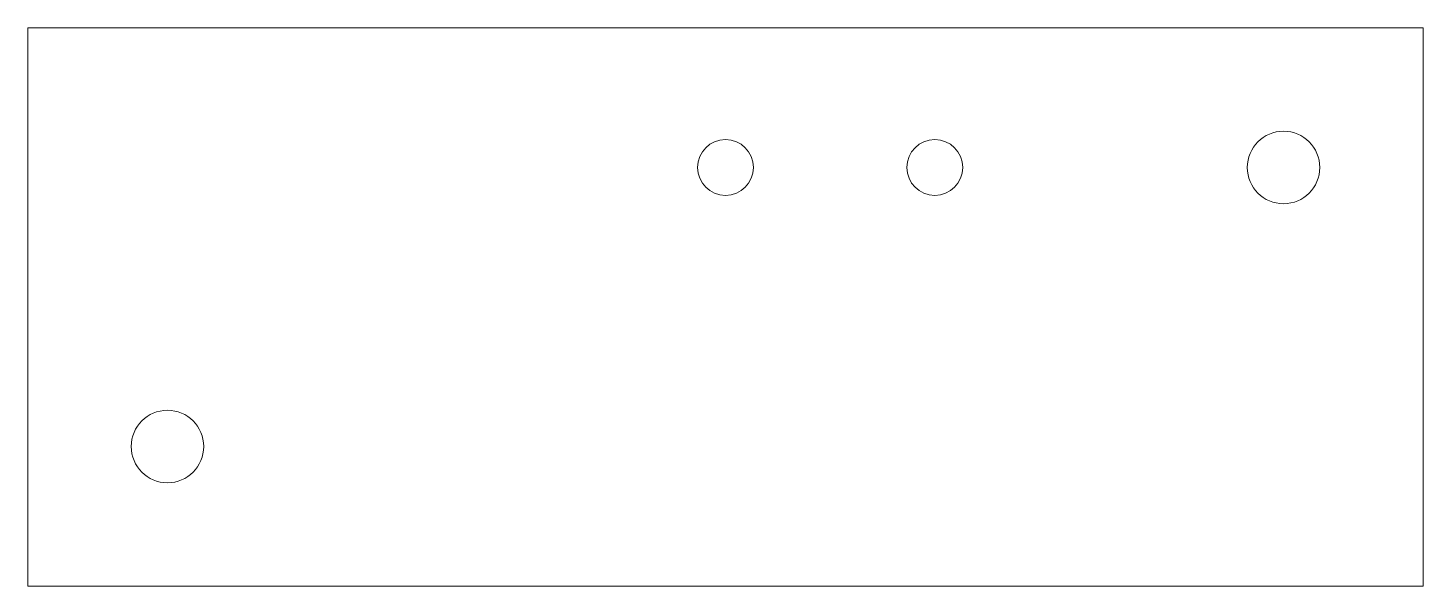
# Model space of a CAD drawing. Header units: millimetres. Extents: x -64 to 64, y -25 to 25.
import ezdxf

# ---------------------------------------------------------------- set-up
doc = ezdxf.new("R2010")
doc.units = ezdxf.units.MM

msp = doc.modelspace()

# ---------------------------------------------------------------- linework, layer by layer
at = {"color": 7, "linetype": 'Continuous', "lineweight": 15}
for p, q in [((63.5, 25.4), (-63.5, 25.4)), ((-63.5, 25.4), (-63.5, -25.4)), ((63.5, -25.4), (63.5, 25.4)), ((-63.5, -25.4), (63.5, -25.4))]:
    msp.add_line(p, q, dxfattribs=at)
for centre, radius in [((0, 12.7), 2.54), ((50.8, 12.7), 3.3), ((19.05, 12.7), 2.54), ((-50.8, -12.7), 3.3)]:
    msp.add_circle(centre, radius, dxfattribs=at)

doc.saveas('drawing.dxf')
